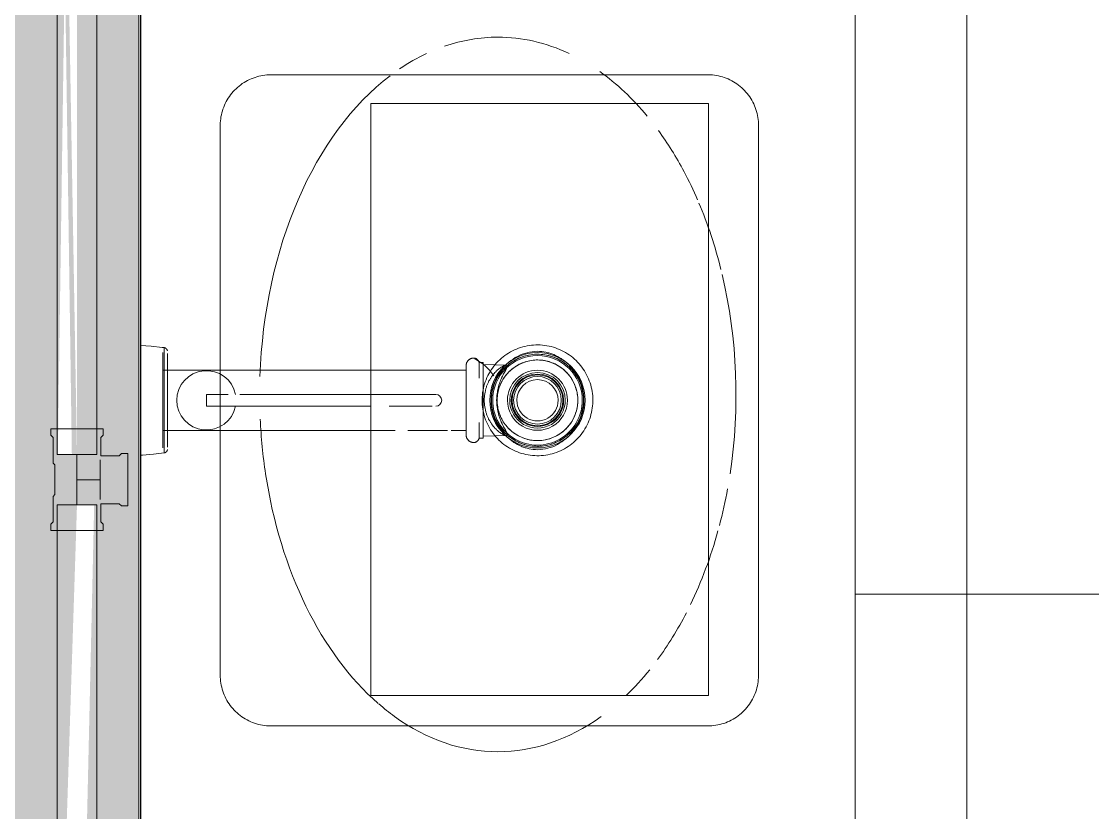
# Model space of a CAD drawing. Header units: metres. Extents: x 147 to 427, y -16 to 162.
# Drawn here: x 329.725 to 330.4, y 82.55 to 83.049 of the extents above; entities that cross this region are included whole.
import ezdxf

# ---------------------------------------------------------------- set-up
doc = ezdxf.new("R2010")
doc.units = ezdxf.units.M
doc.layers.add('1053_ARQ_BASE_MATADOURO_dwg', color=7, linetype='Continuous', lineweight=5, true_color=0x767676)
for name, color, linetype, lineweight in [('A-EQUIPAMENTOS', 7, 'Continuous', 5), ('A-PAREDE', 7, 'Continuous', 30), ('A-WALL', 7, 'Continuous', 9), ('A_lay', 7, 'Continuous', 5), ('P-PIPE', 7, 'Continuous', 5), ('P-PIPE-CNTR', 7, 'Continuous', 5), ('P-SANR-FIXT', 7, 'Continuous', 5)]:
    doc.layers.add(name, color=color, linetype=linetype, lineweight=lineweight)

# ---------------------------------------------------------------- blocks, each defined once
blk = doc.blocks.new('USO_ESG_Cuba lavatório retângular - Uso geral-V143-TÉRREO 1_20 - Dependente 1')
at = {"layer": 'P-SANR-FIXT', "color": 9, "true_color": 0xc0c0c0}
for p, q in [((0.17305, -0.05021), (-0.17311, -0.05021)), ((-0.20505, -0.08216), (-0.20505, -0.35726)), ((0.205, -0.35726), (0.205, -0.08216)), ((-0.18585, -0.145), (-0.18585, -0.35762)), ((0.18693, -0.145), (-0.18585, -0.145)), ((0.18693, -0.35762), (0.18693, -0.145)), ((-0.18585, -0.35762), (0.18693, -0.35762)), ((-0.17311, -0.38921), (0.17305, -0.38921))]:
    blk.add_line(p, q, dxfattribs=at)
at = {"layer": 'P-SANR-FIXT', "color": 254, "true_color": 0xd3d3d3}
for p, q in [((-0.18585, -0.145), (0.18693, -0.145)), ((-0.15777, -0.35762), (-0.18585, -0.35762)), ((-0.07487, -0.35762), (-0.15777, -0.35762)), ((-0.02512, -0.35762), (-0.07487, -0.35762)), ((0.15885, -0.35762), (-0.02512, -0.35762)), ((0.18693, -0.35762), (0.15885, -0.35762))]:
    blk.add_line(p, q, dxfattribs=at)
at = {"layer": 'P-SANR-FIXT', "color": 9, "true_color": 0xc0c0c0, "flags": 128}
for points in [[(-0.17311, -0.05021), (-0.17438, -0.05024), (-0.17566, -0.05031), (-0.17693, -0.05044), (-0.1782, -0.05062), (-0.17945, -0.05085), (-0.1807, -0.05113), (-0.18194, -0.05146), (-0.18316, -0.05183), (-0.18436, -0.05226), (-0.18555, -0.05273), (-0.18671, -0.05325), (-0.18786, -0.05382), (-0.18898, -0.05443), (-0.19008, -0.05509), (-0.19114, -0.05579), (-0.19218, -0.05653), (-0.19319, -0.05732), (-0.19417, -0.05814), (-0.19511, -0.059), (-0.19602, -0.0599), (-0.1969, -0.06083), (-0.19773, -0.0618), (-0.19852, -0.0628), (-0.19928, -0.06384), (-0.19999, -0.0649), (-0.20066, -0.06599), (-0.20128, -0.0671), (-0.20186, -0.06824), (-0.20239, -0.0694), (-0.20288, -0.07058), (-0.20332, -0.07178), (-0.20371, -0.073), (-0.20405, -0.07423), (-0.20435, -0.07547), (-0.20459, -0.07673), (-0.20478, -0.07799), (-0.20492, -0.07926), (-0.20501, -0.08053), (-0.20505, -0.08181), (-0.20505, -0.08216)], [(0.205, -0.08216), (0.20497, -0.08088), (0.20489, -0.0796), (0.20477, -0.07833), (0.20459, -0.07707), (0.20436, -0.07581), (0.20408, -0.07456), (0.20375, -0.07333), (0.20337, -0.07211), (0.20295, -0.0709), (0.20247, -0.06972), (0.20195, -0.06855), (0.20139, -0.06741), (0.20077, -0.06628), (0.20012, -0.06519), (0.19942, -0.06412), (0.19867, -0.06308), (0.19789, -0.06207), (0.19707, -0.06109), (0.19621, -0.06015), (0.19531, -0.05924), (0.19437, -0.05837), (0.1934, -0.05754), (0.1924, -0.05674), (0.19137, -0.05599), (0.19031, -0.05528), (0.18922, -0.05461), (0.18811, -0.05398), (0.18697, -0.0534), (0.18581, -0.05287), (0.18463, -0.05238), (0.18343, -0.05194), (0.18221, -0.05155), (0.18098, -0.05121), (0.17973, -0.05092), (0.17848, -0.05068), (0.17722, -0.05048), (0.17595, -0.05034), (0.17467, -0.05025), (0.17339, -0.05021), (0.17305, -0.05021)], [(-0.029, -0.25), (-0.02898, -0.24884), (-0.02891, -0.24768), (-0.02879, -0.24653), (-0.02863, -0.24538), (-0.02842, -0.24424), (-0.02817, -0.24311), (-0.02787, -0.24199), (-0.02753, -0.24088), (-0.02714, -0.23978), (-0.02671, -0.23871), (-0.02624, -0.23765), (-0.02572, -0.23661), (-0.02517, -0.23559), (-0.02457, -0.2346), (-0.02393, -0.23363), (-0.02326, -0.23268), (-0.02255, -0.23177), (-0.0218, -0.23088), (-0.02102, -0.23002), (-0.0202, -0.2292), (-0.01936, -0.22841), (-0.01848, -0.22765), (-0.01757, -0.22693), (-0.01663, -0.22624), (-0.01567, -0.2256), (-0.01468, -0.22499), (-0.01367, -0.22442), (-0.01263, -0.2239), (-0.01158, -0.22341), (-0.01051, -0.22297), (-0.00942, -0.22257), (-0.00831, -0.22222), (-0.0072, -0.22191), (-0.00607, -0.22164), (-0.00493, -0.22142), (-0.00378, -0.22125), (-0.00263, -0.22112), (-0.00147, -0.22104), (-0.00031, -0.221), (0.00085, -0.22101), (0.00201, -0.22107), (0.00316, -0.22117), (0.00431, -0.22132), (0.00545, -0.22152), (0.00659, -0.22176), (0.00771, -0.22204), (0.00882, -0.22238), (0.00992, -0.22275), (0.011, -0.22317), (0.01207, -0.22363), (0.01311, -0.22413), (0.01414, -0.22468), (0.01514, -0.22526), (0.01612, -0.22589), (0.01707, -0.22655), (0.01799, -0.22725), (0.01889, -0.22799), (0.01975, -0.22877), (0.02058, -0.22957), (0.02138, -0.23041), (0.02215, -0.23128), (0.02288, -0.23218), (0.02358, -0.23311), (0.02423, -0.23407), (0.02485, -0.23505), (0.02543, -0.23606), (0.02596, -0.23708), (0.02646, -0.23813), (0.02691, -0.2392), (0.02732, -0.24029), (0.02769, -0.24139), (0.02801, -0.2425), (0.02829, -0.24363), (0.02852, -0.24476), (0.02871, -0.24591), (0.02885, -0.24706), (0.02895, -0.24821), (0.02899, -0.24937), (0.029, -0.25)], [(0.029, -0.25), (0.02898, -0.25116), (0.02891, -0.25232), (0.02879, -0.25347), (0.02863, -0.25462), (0.02842, -0.25576), (0.02817, -0.25689), (0.02787, -0.25801), (0.02753, -0.25912), (0.02714, -0.26022), (0.02671, -0.26129), (0.02624, -0.26235), (0.02572, -0.26339), (0.02517, -0.26441), (0.02457, -0.2654), (0.02393, -0.26637), (0.02326, -0.26732), (0.02255, -0.26823), (0.0218, -0.26912), (0.02102, -0.26998), (0.0202, -0.2708), (0.01936, -0.27159), (0.01848, -0.27235), (0.01757, -0.27307), (0.01663, -0.27376), (0.01567, -0.2744), (0.01468, -0.27501), (0.01367, -0.27558), (0.01263, -0.2761), (0.01158, -0.27659), (0.01051, -0.27703), (0.00942, -0.27743), (0.00831, -0.27778), (0.0072, -0.27809), (0.00607, -0.27836), (0.00493, -0.27858), (0.00378, -0.27875), (0.00263, -0.27888), (0.00147, -0.27896), (0.00031, -0.279), (-0.00085, -0.27899), (-0.00201, -0.27893), (-0.00316, -0.27883), (-0.00431, -0.27868), (-0.00545, -0.27848), (-0.00659, -0.27824), (-0.00771, -0.27796), (-0.00882, -0.27762), (-0.00992, -0.27725), (-0.011, -0.27683), (-0.01207, -0.27637), (-0.01311, -0.27587), (-0.01414, -0.27532), (-0.01514, -0.27474), (-0.01612, -0.27411), (-0.01707, -0.27345), (-0.01799, -0.27275), (-0.01889, -0.27201), (-0.01975, -0.27123), (-0.02058, -0.27043), (-0.02138, -0.26959), (-0.02215, -0.26872), (-0.02288, -0.26782), (-0.02358, -0.26689), (-0.02423, -0.26593), (-0.02485, -0.26495), (-0.02543, -0.26394), (-0.02596, -0.26292), (-0.02646, -0.26187), (-0.02691, -0.2608), (-0.02732, -0.25971), (-0.02769, -0.25861), (-0.02801, -0.2575), (-0.02829, -0.25637), (-0.02852, -0.25524), (-0.02871, -0.25409), (-0.02885, -0.25294), (-0.02895, -0.25179), (-0.02899, -0.25063), (-0.029, -0.25)], [(-0.20505, -0.35726), (-0.20503, -0.35854), (-0.20495, -0.35982), (-0.20482, -0.36109), (-0.20464, -0.36235), (-0.20442, -0.36361), (-0.20414, -0.36486), (-0.20381, -0.36609), (-0.20343, -0.36731), (-0.203, -0.36852), (-0.20253, -0.3697), (-0.20201, -0.37087), (-0.20144, -0.37202), (-0.20083, -0.37314), (-0.20017, -0.37423), (-0.19947, -0.3753), (-0.19873, -0.37634), (-0.19795, -0.37735), (-0.19712, -0.37833), (-0.19626, -0.37927), (-0.19536, -0.38018), (-0.19443, -0.38105), (-0.19346, -0.38189), (-0.19246, -0.38268), (-0.19143, -0.38343), (-0.19037, -0.38415), (-0.18928, -0.38481), (-0.18816, -0.38544), (-0.18703, -0.38602), (-0.18586, -0.38655), (-0.18468, -0.38704), (-0.18348, -0.38748), (-0.18227, -0.38787), (-0.18104, -0.38821), (-0.17979, -0.3885), (-0.17854, -0.38875), (-0.17727, -0.38894), (-0.176, -0.38908), (-0.17473, -0.38917), (-0.17345, -0.38921), (-0.17311, -0.38921)], [(0.17305, -0.38921), (0.17433, -0.38918), (0.1756, -0.38911), (0.17687, -0.38898), (0.17814, -0.3888), (0.1794, -0.38857), (0.18064, -0.38829), (0.18188, -0.38797), (0.1831, -0.38759), (0.1843, -0.38716), (0.18549, -0.38669), (0.18666, -0.38617), (0.1878, -0.3856), (0.18892, -0.38499), (0.19002, -0.38433), (0.19109, -0.38363), (0.19213, -0.38289), (0.19314, -0.3821), (0.19411, -0.38128), (0.19506, -0.38042), (0.19597, -0.37952), (0.19684, -0.37859), (0.19767, -0.37762), (0.19847, -0.37662), (0.19922, -0.37559), (0.19993, -0.37452), (0.2006, -0.37344), (0.20122, -0.37232), (0.2018, -0.37118), (0.20234, -0.37002), (0.20282, -0.36884), (0.20326, -0.36764), (0.20365, -0.36642), (0.204, -0.36519), (0.20429, -0.36395), (0.20453, -0.36269), (0.20472, -0.36143), (0.20486, -0.36016), (0.20495, -0.35889), (0.20499, -0.35761), (0.205, -0.35726)]]:
    blk.add_lwpolyline(points, dxfattribs=at)
at = {"layer": 'P-SANR-FIXT', "color": 9, "true_color": 0xc0c0c0}
for radius, start, end in [(0.03, 0, 180), (0.03, 360, 180), (0.029, 75, 105), (0.029, 135, 180), (0.016, 0, 180), (0.016, 360, 180), (0.015, 0, 180), (0.015, 360, 180), (0.029, 0, 45), (0.03, 180, 0), (0.03, 180, 360), (0.029, 180, 225), (0.016, 180, 0), (0.016, 180, 360), (0.015, 180, 0), (0.015, 180, 360), (0.029, 315, 0), (0.029, 255, 285)]:
    blk.add_arc((0, -0.25), radius, start, end, dxfattribs=at)
at = {"layer": 'P-SANR-FIXT', "color": 254, "true_color": 0xd3d3d3}
for start, end in [(105, 135), (45, 75), (225, 255), (285, 315)]:
    blk.add_arc((0, -0.25), 0.029, start, end, dxfattribs=at)
at = {"layer": 'P-SANR-FIXT', "color": 9, "true_color": 0xc0c0c0}
for points, knots in [([(-0.03112, -0.25), (-0.03105, -0.24818), (-0.03074, -0.24554), (-0.02987, -0.2422), (-0.02873, -0.23899), (-0.02706, -0.2359), (-0.025, -0.23302), (-0.02332, -0.23104), (-0.0215, -0.2292), (-0.01949, -0.22749), (-0.01735, -0.22594), (-0.01514, -0.2246), (-0.01282, -0.22345), (-0.01036, -0.22247), (-0.00784, -0.22169), (-0.0051, -0.22109), (-0.00208, -0.22074), (0.00124, -0.2207), (0.0045, -0.22099), (0.00871, -0.22185), (0.01291, -0.22342), (0.01664, -0.22551), (0.01934, -0.22743), (0.02183, -0.2296), (0.02474, -0.23273), (0.02792, -0.23738), (0.03018, -0.24336), (0.03078, -0.24772), (0.03085, -0.25)], [0, 0, 0, 0, 0.055556, 0.083333, 0.111111, 0.166667, 0.194444, 0.222222, 0.25, 0.277778, 0.305556, 0.333333, 0.361111, 0.388889, 0.416667, 0.444444, 0.479167, 0.513889, 0.548611, 0.583333, 0.652778, 0.6875, 0.722222, 0.756944, 0.791667, 0.861111, 0.930556, 1, 1, 1, 1]), ([(0.03085, -0.25), (0.03079, -0.25182), (0.03049, -0.25446), (0.02965, -0.25781), (0.02852, -0.26102), (0.02687, -0.26412), (0.02482, -0.26701), (0.02316, -0.269), (0.02134, -0.27084), (0.01933, -0.27256), (0.01719, -0.27411), (0.01424, -0.2759), (0.01022, -0.27767), (0.00576, -0.27884), (0.0019, -0.27927), (-0.00142, -0.2793), (-0.00468, -0.27899), (-0.00889, -0.27812), (-0.01308, -0.27654), (-0.01681, -0.27444), (-0.0195, -0.27253), (-0.022, -0.27036), (-0.02491, -0.26723), (-0.02812, -0.26261), (-0.03041, -0.25664), (-0.03104, -0.25228), (-0.03112, -0.25)], [0, 0, 0, 0, 0.055556, 0.083333, 0.111111, 0.166667, 0.194444, 0.222222, 0.25, 0.277778, 0.305556, 0.333333, 0.388889, 0.444444, 0.479167, 0.513889, 0.548611, 0.583333, 0.652778, 0.6875, 0.722222, 0.756944, 0.791667, 0.861111, 0.930556, 1, 1, 1, 1])]:
    blk.add_open_spline(points, degree=3, knots=knots, dxfattribs=at)
blk = doc.blocks.new('USO_ESG_Sifão de Uso Geral - Sifão para lavatório-V144-TÉRREO 1_20 - Dependente 1')
at = {"layer": 'P-SANR-FIXT', "color": 9, "true_color": 0xc0c0c0}
for p, q in [((0, 0), (-0.03457, 0)), ((-0.03, 0), (0, 0)), ((0, 0), (0.03, 0)), ((0, 0), (0.03, 0)), ((0.03457, 0), (0, 0)), ((-0.03, 0), (0, 0)), ((0, -0.01489), (-0.03317, -0.01489)), ((0.03, -0.01413), (-0.03, -0.01413)), ((-0.015, -0.01413), (-0.03, -0.01413)), ((-0.01827, -0.01696), (-0.02956, -0.01696)), ((0, -0.01696), (-0.02956, -0.01696)), ((0, -0.01413), (-0.01907, -0.01413)), ((-0.01905, -0.01413), (-0.01905, -0.05521)), ((-0.01905, -0.01413), (0.01905, -0.01413)), ((-0.01905, -0.01413), (-0.0165, -0.01413)), ((0.01907, -0.01413), (0, -0.01413)), ((0.03317, -0.01489), (0, -0.01489)), ((0.02956, -0.01696), (0, -0.01696)), ((0.03, -0.01413), (0.015, -0.01413)), ((0.0165, -0.01413), (0.01905, -0.01413)), ((0.02956, -0.01696), (0.01827, -0.01696)), ((0.01905, -0.05521), (0.01905, -0.01413))]:
    blk.add_line(p, q, dxfattribs=at)
at = {"layer": 'P-SANR-FIXT', "color": 254, "true_color": 0xd3d3d3}
for p, q in [((-0.01907, -0.01696), (-0.01348, -0.01696)), ((-0.00954, -0.01413), (-0.01652, -0.01413)), ((-0.0165, -0.01413), (-0.00952, -0.01413)), ((-0.01131, -0.01413), (-0.016, -0.01413)), ((-0.01131, -0.01413), (-0.016, -0.01413)), ((-0.00776, -0.01413), (-0.015, -0.01413)), ((0.00414, -0.01413), (-0.008, -0.01413)), ((0.00414, -0.01413), (-0.008, -0.01413)), ((0.016, -0.01413), (0.00414, -0.01413)), ((0.016, -0.01413), (0.00414, -0.01413)), ((0.015, -0.01413), (0.00776, -0.01413)), ((0.00952, -0.01413), (0.0165, -0.01413)), ((0.01652, -0.01413), (0.00954, -0.01413)), ((-0.01905, -0.05521), (-0.01905, -0.16029)), ((0.01905, -0.19559), (0.01905, -0.05521)), ((-0.01905, -0.16833), (-0.01905, -0.19334)), ((-0.02157, -0.205), (-0.02152, -0.205)), ((-0.02152, -0.205), (-0.02143, -0.205)), ((-0.02116, -0.205), (-0.02097, -0.205)), ((-0.0165, -0.205), (-0.00493, -0.205)), ((-0.01147, -0.205), (-0.01219, -0.205)), ((0, -0.205), (0.0165, -0.205)), ((0.00536, -0.205), (0.00452, -0.205)), ((0.00619, -0.205), (0.00536, -0.205)), ((0.01238, -0.205), (0.01166, -0.205)), ((0.01308, -0.205), (0.01238, -0.205)), ((0.01376, -0.205), (0.01308, -0.205)), ((0.01441, -0.205), (0.01376, -0.205)), ((0.01504, -0.205), (0.01441, -0.205)), ((0.01565, -0.205), (0.01504, -0.205)), ((0.01623, -0.205), (0.01565, -0.205)), ((0.01988, -0.205), (0.01953, -0.205)), ((0.02021, -0.205), (0.01988, -0.205)), ((0.02049, -0.205), (0.02021, -0.205)), ((0.02075, -0.205), (0.02049, -0.205)), ((0.02097, -0.205), (0.02075, -0.205)), ((0.02116, -0.205), (0.02097, -0.205)), ((0.02131, -0.205), (0.02116, -0.205)), ((0.02143, -0.205), (0.02131, -0.205)), ((0.02152, -0.205), (0.02143, -0.205)), ((0.02157, -0.205), (0.02152, -0.205)), ((-0.02647, -0.21073), (-0.02651, -0.21059)), ((-0.02388, -0.21324), (-0.02388, -0.21586)), ((-0.01404, -0.21324), (-0.02388, -0.21324)), ((-0.01404, -0.21586), (-0.02388, -0.21586)), ((-0.02249, -0.21586), (-0.02211, -0.23013)), ((-0.02249, -0.21586), (-0.01947, -0.21586)), ((-0.0159, -0.21586), (0, -0.21586)), ((-0.0159, -0.21586), (0, -0.21586)), ((0.00075, -0.21513), (0, -0.21512)), ((0.00582, -0.21586), (0.0159, -0.21586)), ((0.00582, -0.21586), (0.0159, -0.21586)), ((0.02388, -0.21324), (0.01404, -0.21324)), ((0.02388, -0.21586), (0.01404, -0.21586)), ((0.02271, -0.21586), (0.01404, -0.21586)), ((0.01947, -0.21586), (0.02249, -0.21586)), ((0.02211, -0.23022), (0.02249, -0.21586)), ((0.02388, -0.21586), (0.02388, -0.21324)), ((-0.03198, -0.23607), (-0.03251, -0.23736)), ((-0.01597, -0.23025), (-0.01674, -0.23091)), ((-0.01517, -0.22963), (-0.01597, -0.23025)), ((0.01715, -0.23127), (0.01639, -0.2306)), ((-0.03342, -0.24), (-0.03379, -0.24134)), ((-0.03484, -0.24823), (-0.03488, -0.24962)), ((-0.03474, -0.24684), (-0.03484, -0.24823)), ((-0.03458, -0.24545), (-0.03474, -0.24684)), ((0.03008, -0.26766), (0.03076, -0.26644)), ((-0.02457, -0.27476), (-0.02356, -0.27572)), ((0.02689, -0.27223), (0.02775, -0.27113)), ((0.02775, -0.27113), (0.02858, -0.27001)), ((-0.02143, -0.27752), (-0.02031, -0.27836)), ((-0.01169, -0.28287), (-0.01036, -0.28331)), ((0.01229, -0.28265), (0.01358, -0.28213)), ((0.01358, -0.28213), (0.01486, -0.28156)), ((0.01733, -0.28027), (0.01853, -0.27955)), ((0.01853, -0.27955), (0.0197, -0.27879)), ((-0.00492, -0.28453), (-0.00354, -0.2847)), ((0, -0.28488), (0.00139, -0.28485)), ((0.00418, -0.28463), (0.00556, -0.28444))]:
    blk.add_line(p, q, dxfattribs=at)
at = {"layer": 'P-SANR-FIXT', "color": 254, "true_color": 0xe0e0e0}
for p, q in [((-0.008, -0.01413), (-0.01131, -0.01413)), ((-0.008, -0.01413), (-0.01131, -0.01413)), ((0, -0.01413), (-0.00954, -0.01413)), ((-0.00952, -0.01413), (0.00952, -0.01413)), ((0, -0.01413), (-0.00776, -0.01413)), ((0.00954, -0.01413), (0, -0.01413)), ((0.01348, -0.01696), (0.01907, -0.01696)), ((-0.01905, -0.19562), (-0.01905, -0.205)), ((0.01905, -0.205), (0.01905, -0.19562)), ((-0.01905, -0.205), (-0.0165, -0.205)), ((-0.01905, -0.205), (-0.00952, -0.205)), ((-0.01131, -0.205), (-0.016, -0.205)), ((-0.01131, -0.205), (-0.016, -0.205)), ((-0.00414, -0.205), (-0.008, -0.205)), ((-0.00414, -0.205), (-0.008, -0.205)), ((-0.00493, -0.205), (0, -0.205)), ((0.00023, -0.205), (0, -0.205)), ((0.008, -0.205), (0, -0.205)), ((0.008, -0.205), (0, -0.205)), ((0.00597, -0.205), (0.00679, -0.205)), ((0.00679, -0.205), (0.00761, -0.205)), ((0.00952, -0.205), (0.01905, -0.205)), ((0.016, -0.205), (0.01131, -0.205)), ((0.016, -0.205), (0.01131, -0.205)), ((0.01424, -0.205), (0.01487, -0.205)), ((0.0165, -0.205), (0.01905, -0.205)), ((-0.01947, -0.21586), (-0.0159, -0.21586)), ((-0.01947, -0.21586), (-0.0159, -0.21586)), ((0, -0.21586), (0.00582, -0.21586)), ((0, -0.21586), (0.00582, -0.21586)), ((0.0159, -0.21586), (0.01947, -0.21586)), ((0.0159, -0.21586), (0.01947, -0.21586)), ((-0.01677, -0.28059), (-0.01554, -0.28123))]:
    blk.add_line(p, q, dxfattribs=at)
at = {"layer": 'P-SANR-FIXT', "color": 254, "true_color": 0xe9e9e9}
for p, q in [((0.00776, -0.01413), (0, -0.01413)), ((-0.01376, -0.205), (-0.01308, -0.205)), ((-0.008, -0.205), (-0.01131, -0.205)), ((-0.008, -0.205), (-0.01131, -0.205)), ((-0.00952, -0.205), (-0.00493, -0.205)), ((-0.00862, -0.205), (-0.00782, -0.205)), ((0, -0.205), (-0.00414, -0.205)), ((0, -0.205), (-0.00414, -0.205)), ((0, -0.205), (0.00952, -0.205)), ((0.00513, -0.205), (0.00597, -0.205)), ((0.01358, -0.205), (0.01424, -0.205)), ((0.01608, -0.205), (0.01664, -0.205))]:
    blk.add_line(p, q, dxfattribs=at)
at = {"layer": 'P-SANR-FIXT', "color": 7, "true_color": 0xefefef}
for p, q in [((-0.00941, -0.205), (-0.00862, -0.205)), ((-0.00536, -0.205), (-0.00452, -0.205)), ((-0.00493, -0.205), (0, -0.205)), ((0, -0.205), (0.00086, -0.205)), ((0.01131, -0.205), (0.008, -0.205)), ((0.01131, -0.205), (0.008, -0.205)), ((0.0092, -0.205), (0.00997, -0.205))]:
    blk.add_line(p, q, dxfattribs=at)
at = {"layer": 'P-SANR-FIXT', "color": 9, "true_color": 0xc0c0c0, "flags": 128}
for points in [[(-0.03317, -0.01489), (-0.03397, -0.00812), (-0.0345, -0.00134), (-0.03457, 0)], [(0.03457, 0), (0.0341, -0.00679), (0.03335, -0.01356), (0.03317, -0.01489)], [(-0.03108, -0.01696), (-0.03118, -0.01694), (-0.03128, -0.01692), (-0.03138, -0.01689), (-0.03147, -0.01686), (-0.03157, -0.01682), (-0.03167, -0.01678), (-0.03176, -0.01674), (-0.03185, -0.0167), (-0.03194, -0.01665), (-0.03203, -0.01659), (-0.03211, -0.01654), (-0.0322, -0.01647), (-0.03228, -0.01641), (-0.03236, -0.01634), (-0.03243, -0.01627), (-0.0325, -0.0162), (-0.03257, -0.01613), (-0.03264, -0.01605), (-0.0327, -0.01597), (-0.03276, -0.01588), (-0.03282, -0.0158), (-0.03287, -0.01571), (-0.03292, -0.01562), (-0.03297, -0.01553), (-0.03301, -0.01544), (-0.03305, -0.01534), (-0.03308, -0.01524), (-0.03311, -0.01515), (-0.03314, -0.01505), (-0.03316, -0.01495), (-0.03317, -0.01489)], [(0.03317, -0.01489), (0.03315, -0.01499), (0.03313, -0.01509), (0.0331, -0.01519), (0.03307, -0.01528), (0.03303, -0.01538), (0.03299, -0.01547), (0.03295, -0.01557), (0.0329, -0.01566), (0.03285, -0.01575), (0.03279, -0.01583), (0.03274, -0.01592), (0.03268, -0.016), (0.03261, -0.01608), (0.03254, -0.01616), (0.03247, -0.01623), (0.0324, -0.0163), (0.03232, -0.01637), (0.03224, -0.01644), (0.03216, -0.0165), (0.03208, -0.01656), (0.03199, -0.01662), (0.0319, -0.01667), (0.03181, -0.01672), (0.03172, -0.01676), (0.03163, -0.0168), (0.03153, -0.01684), (0.03143, -0.01687), (0.03134, -0.0169), (0.03124, -0.01693), (0.03114, -0.01695), (0.03108, -0.01696)], [(-0.02624, -0.20805), (-0.02616, -0.20787), (-0.02607, -0.20769), (-0.02597, -0.20751), (-0.02586, -0.20734), (-0.02575, -0.20717), (-0.02563, -0.20701), (-0.0255, -0.20685), (-0.02537, -0.20669), (-0.02523, -0.20654)], [(0.02563, -0.207), (0.02574, -0.20716), (0.02586, -0.20733), (0.02596, -0.2075), (0.02606, -0.20768), (0.02616, -0.20786), (0.02624, -0.20805), (0.02632, -0.20823), (0.02639, -0.20843), (0.02645, -0.20862), (0.0265, -0.20881)], [(-0.02518, -0.21261), (-0.02529, -0.21252), (-0.02541, -0.21243), (-0.02551, -0.21233), (-0.02561, -0.21223), (-0.02571, -0.21212), (-0.02581, -0.21201), (-0.0259, -0.21189), (-0.02598, -0.21177), (-0.02606, -0.21165), (-0.02613, -0.21153), (-0.0262, -0.2114), (-0.02627, -0.21127), (-0.02633, -0.21114), (-0.02638, -0.211)], [(0.02652, -0.21055), (0.02649, -0.21069), (0.02644, -0.21083), (0.0264, -0.21097), (0.02634, -0.2111), (0.02629, -0.21124), (0.02622, -0.21137), (0.02615, -0.21149), (0.02608, -0.21162), (0.026, -0.21174), (0.02592, -0.21186), (0.02583, -0.21198), (0.02574, -0.21209), (0.02564, -0.2122), (0.02554, -0.2123), (0.02543, -0.2124), (0.02533, -0.2125)], [(-0.02502, -0.2257), (-0.02597, -0.22672), (-0.02689, -0.22777)], [(0, -0.22461), (-0.00102, -0.22463), (-0.00203, -0.22469), (-0.00304, -0.22479), (-0.00405, -0.22493), (-0.00504, -0.22511), (-0.00604, -0.22533), (-0.00702, -0.2256), (-0.00799, -0.2259), (-0.00895, -0.22623), (-0.00989, -0.22661), (-0.01082, -0.22702), (-0.01173, -0.22748), (-0.01262, -0.22796), (-0.01349, -0.22848), (-0.01434, -0.22904), (-0.01517, -0.22963)], [(0.01479, -0.22936), (0.01395, -0.22878), (0.01309, -0.22824), (0.01221, -0.22773), (0.01131, -0.22726), (0.01039, -0.22683), (0.00946, -0.22643), (0.00851, -0.22607), (0.00754, -0.22575), (0.00657, -0.22547), (0.00558, -0.22523), (0.00459, -0.22502), (0.00358, -0.22486), (0.00258, -0.22474), (0.00156, -0.22465), (0.00055, -0.22461), (0, -0.22461)], [(0.02736, -0.22836), (0.02647, -0.22728), (0.02554, -0.22624), (0.02457, -0.22524)], [(-0.01674, -0.23091), (-0.01749, -0.23159), (-0.01822, -0.23231), (-0.01891, -0.23305), (-0.01957, -0.23382), (-0.0202, -0.23462), (-0.0208, -0.23544), (-0.02137, -0.23628), (-0.0219, -0.23715), (-0.0224, -0.23803), (-0.02286, -0.23894), (-0.02328, -0.23986), (-0.02367, -0.2408), (-0.02402, -0.24175), (-0.02433, -0.24272), (-0.0246, -0.2437), (-0.02483, -0.24469), (-0.02502, -0.24568), (-0.02518, -0.24669), (-0.02529, -0.2477), (-0.02536, -0.24871), (-0.02539, -0.24973), (-0.02538, -0.25074), (-0.02533, -0.25176), (-0.02524, -0.25277), (-0.02511, -0.25377), (-0.02494, -0.25478), (-0.02473, -0.25577), (-0.02448, -0.25675), (-0.02419, -0.25773), (-0.02386, -0.25869), (-0.02349, -0.25964), (-0.02309, -0.26057), (-0.02265, -0.26148), (-0.02217, -0.26238), (-0.02166, -0.26326), (-0.02111, -0.26411), (-0.02053, -0.26494), (-0.01992, -0.26575), (-0.01927, -0.26654), (-0.01859, -0.26729), (-0.01789, -0.26802), (-0.01715, -0.26873)], [(0.01674, -0.26909), (0.01749, -0.26841), (0.01822, -0.26769), (0.01891, -0.26695), (0.01957, -0.26618), (0.0202, -0.26538), (0.0208, -0.26456), (0.02137, -0.26372), (0.0219, -0.26285), (0.0224, -0.26197), (0.02286, -0.26106), (0.02328, -0.26014), (0.02367, -0.2592), (0.02402, -0.25825), (0.02433, -0.25728), (0.0246, -0.2563), (0.02483, -0.25531), (0.02502, -0.25432), (0.02518, -0.25331), (0.02529, -0.2523), (0.02536, -0.25129), (0.02539, -0.25027), (0.02538, -0.24926), (0.02533, -0.24824), (0.02524, -0.24723), (0.02511, -0.24623), (0.02494, -0.24522), (0.02473, -0.24423), (0.02448, -0.24325), (0.02419, -0.24227), (0.02386, -0.24131), (0.02349, -0.24036), (0.02309, -0.23943), (0.02265, -0.23852), (0.02217, -0.23762), (0.02166, -0.23674), (0.02111, -0.23589), (0.02053, -0.23506), (0.01992, -0.23425), (0.01927, -0.23346), (0.01859, -0.23271), (0.01789, -0.23198), (0.01715, -0.23127)], [(-0.02736, -0.27164), (-0.02647, -0.27272), (-0.02554, -0.27376), (-0.02457, -0.27476)], [(-0.01479, -0.27064), (-0.01395, -0.27122), (-0.01309, -0.27176), (-0.01221, -0.27227), (-0.01131, -0.27274), (-0.01039, -0.27317), (-0.00946, -0.27357), (-0.00851, -0.27393), (-0.00754, -0.27425), (-0.00657, -0.27453), (-0.00558, -0.27477), (-0.00459, -0.27498), (-0.00358, -0.27514), (-0.00258, -0.27526), (-0.00156, -0.27535), (-0.00055, -0.27539), (0, -0.27539)], [(0, -0.27539), (0.00102, -0.27537), (0.00203, -0.27531), (0.00304, -0.27521), (0.00405, -0.27507), (0.00504, -0.27489), (0.00604, -0.27467), (0.00702, -0.2744), (0.00799, -0.2741), (0.00895, -0.27377), (0.00989, -0.27339), (0.01082, -0.27298), (0.01173, -0.27252), (0.01262, -0.27204), (0.01349, -0.27152), (0.01434, -0.27096), (0.01517, -0.27037)], [(0.02502, -0.2743), (0.02597, -0.27328), (0.02689, -0.27223)]]:
    blk.add_lwpolyline(points, dxfattribs=at)
at = {"layer": 'P-SANR-FIXT', "color": 254, "true_color": 0xd3d3d3, "flags": 128}
for points in [[(-0.02661, -0.20943), (-0.02659, -0.20929), (-0.02657, -0.20914), (-0.02655, -0.209), (-0.02651, -0.20886), (-0.02651, -0.20882)], [(-0.02651, -0.20882), (-0.02645, -0.20862), (-0.02639, -0.20843), (-0.02632, -0.20824), (-0.02624, -0.20805)], [(-0.02523, -0.20654), (-0.02509, -0.2064), (-0.02494, -0.20626), (-0.02478, -0.20613), (-0.02462, -0.20601), (-0.02446, -0.20589), (-0.02429, -0.20578), (-0.02412, -0.20567), (-0.02394, -0.20558), (-0.02376, -0.20549), (-0.02357, -0.2054), (-0.02338, -0.20533), (-0.02319, -0.20526), (-0.023, -0.2052), (-0.0228, -0.20515), (-0.0226, -0.2051), (-0.0224, -0.20507)], [(-0.0224, -0.20507), (-0.0222, -0.20504), (-0.022, -0.20502), (-0.0218, -0.205), (-0.0216, -0.205)], [(-0.01943, -0.205), (-0.01979, -0.205), (-0.02012, -0.205), (-0.02042, -0.205), (-0.02068, -0.205), (-0.02091, -0.205), (-0.02111, -0.205), (-0.02127, -0.205), (-0.0214, -0.205), (-0.0215, -0.205), (-0.02156, -0.205), (-0.02159, -0.205)], [(-0.02143, -0.205), (-0.02131, -0.205), (-0.02116, -0.205)], [(-0.02097, -0.205), (-0.02075, -0.205), (-0.02049, -0.205), (-0.02021, -0.205), (-0.01988, -0.205), (-0.01953, -0.205), (-0.01915, -0.205)], [(-0.01219, -0.205), (-0.01289, -0.205), (-0.01358, -0.205), (-0.01424, -0.205), (-0.01487, -0.205), (-0.01549, -0.205), (-0.01608, -0.205)], [(-0.00513, -0.205), (-0.00597, -0.205), (-0.00679, -0.205), (-0.00761, -0.205)], [(-0.00344, -0.205), (-0.00429, -0.205), (-0.00513, -0.205)], [(0.00452, -0.205), (0.00367, -0.205), (0.00282, -0.205), (0.00196, -0.205), (0.0011, -0.205), (0.00023, -0.205)], [(0.00782, -0.205), (0.00701, -0.205), (0.00619, -0.205)], [(0.01943, -0.205), (0.01979, -0.205), (0.02012, -0.205), (0.02042, -0.205), (0.02068, -0.205), (0.02091, -0.205), (0.02111, -0.205), (0.02127, -0.205), (0.0214, -0.205), (0.0215, -0.205), (0.02156, -0.205), (0.02159, -0.205)], [(0.02159, -0.205), (0.02179, -0.205), (0.02199, -0.20502), (0.0222, -0.20504), (0.0224, -0.20506), (0.0226, -0.2051), (0.02279, -0.20515), (0.02299, -0.2052), (0.02318, -0.20526), (0.02338, -0.20533), (0.02356, -0.2054), (0.02375, -0.20548), (0.02393, -0.20557), (0.02411, -0.20567)], [(0.02411, -0.20567), (0.02428, -0.20577), (0.02445, -0.20589), (0.02462, -0.206), (0.02478, -0.20613), (0.02493, -0.20626), (0.02508, -0.2064), (0.02523, -0.20654), (0.02537, -0.20669), (0.0255, -0.20684), (0.02563, -0.207)], [(0.02651, -0.20882), (0.02654, -0.20896), (0.02657, -0.2091), (0.02659, -0.20925), (0.0266, -0.20939), (0.02661, -0.20954), (0.02662, -0.20968), (0.02662, -0.20983), (0.02661, -0.20997), (0.0266, -0.21012), (0.02658, -0.21026), (0.02655, -0.21041), (0.02652, -0.21055)], [(-0.02659, -0.21016), (-0.02661, -0.21001), (-0.02661, -0.20987), (-0.02662, -0.20972), (-0.02661, -0.20958), (-0.02661, -0.20943)], [(-0.02651, -0.21059), (-0.02654, -0.21044), (-0.02657, -0.2103), (-0.02659, -0.21016)], [(-0.02638, -0.211), (-0.02643, -0.21087), (-0.02647, -0.21073)], [(-0.02494, -0.21278), (-0.02506, -0.2127), (-0.02518, -0.21261)], [(-0.02443, -0.21305), (-0.02456, -0.21299), (-0.02469, -0.21293), (-0.02482, -0.21286), (-0.02494, -0.21278)], [(-0.02388, -0.21324), (-0.02402, -0.2132), (-0.02416, -0.21316), (-0.0243, -0.21311), (-0.02443, -0.21305)], [(0, -0.21512), (-0.00139, -0.21515), (-0.00279, -0.21523), (-0.00418, -0.21537), (-0.00556, -0.21556)], [(0.02533, -0.2125), (0.02521, -0.21259), (0.0251, -0.21268), (0.02498, -0.21276), (0.02485, -0.21284), (0.02473, -0.21291), (0.0246, -0.21297), (0.02447, -0.21304), (0.02433, -0.21309), (0.0242, -0.21314), (0.02406, -0.21319), (0.02392, -0.21323), (0.02388, -0.21324)], [(-0.01733, -0.21973), (-0.01853, -0.22045), (-0.0197, -0.22121), (-0.02083, -0.22202), (-0.02193, -0.22288)], [(-0.00829, -0.21612), (-0.00964, -0.21648), (-0.01097, -0.21689), (-0.01229, -0.21735), (-0.01358, -0.21787), (-0.01486, -0.21844)], [(0.01427, -0.21817), (0.01299, -0.21763), (0.01169, -0.21713), (0.01036, -0.21669), (0.00902, -0.2163), (0.00767, -0.21597)], [(0.02457, -0.22524), (0.02356, -0.22428), (0.02251, -0.22336), (0.02143, -0.22248), (0.02031, -0.22164), (0.01916, -0.22085), (0.01798, -0.22011), (0.01677, -0.21941)], [(-0.02689, -0.22777), (-0.02775, -0.22887), (-0.02858, -0.22999), (-0.02935, -0.23115)], [(-0.02193, -0.22288), (-0.023, -0.22378), (-0.02403, -0.22472), (-0.02502, -0.2257)], [(0.01639, -0.2306), (0.0156, -0.22996), (0.01479, -0.22936)], [(0.029, -0.23062), (0.0282, -0.22947), (0.02736, -0.22836)], [(-0.02935, -0.23115), (-0.03008, -0.23234), (-0.03076, -0.23356)], [(0.03046, -0.233), (0.02975, -0.23179), (0.029, -0.23062)], [(-0.03251, -0.23736), (-0.03299, -0.23867), (-0.03342, -0.24)], [(0.03363, -0.24072), (0.03323, -0.23939), (0.03278, -0.23807), (0.03227, -0.23676)], [(0.03437, -0.25593), (0.03458, -0.25455), (0.03474, -0.25316), (0.03484, -0.25177), (0.03488, -0.25038), (0.03487, -0.24898), (0.0348, -0.24759), (0.03467, -0.2462), (0.03449, -0.24481)], [(-0.03488, -0.24962), (-0.03487, -0.25102), (-0.0348, -0.25241)], [(-0.0348, -0.25241), (-0.03467, -0.2538), (-0.03449, -0.25519)], [(-0.03363, -0.25928), (-0.03323, -0.26061), (-0.03278, -0.26193), (-0.03227, -0.26324)], [(0.03198, -0.26393), (0.03251, -0.26264), (0.03299, -0.26133), (0.03342, -0.26)], [(-0.03046, -0.267), (-0.02975, -0.26821), (-0.029, -0.26938), (-0.0282, -0.27053), (-0.02736, -0.27164)], [(-0.01715, -0.26873), (-0.01639, -0.2694), (-0.0156, -0.27004), (-0.01479, -0.27064)], [(0.01517, -0.27037), (0.01597, -0.26975), (0.01674, -0.26909)], [(0.02858, -0.27001), (0.02935, -0.26885), (0.03008, -0.26766)], [(-0.02356, -0.27572), (-0.02251, -0.27664), (-0.02143, -0.27752)], [(0.0197, -0.27879), (0.02083, -0.27798), (0.02193, -0.27712), (0.023, -0.27622)], [(0.023, -0.27622), (0.02403, -0.27528), (0.02502, -0.2743)], [(-0.02031, -0.27836), (-0.01916, -0.27915), (-0.01798, -0.27989), (-0.01677, -0.28059)], [(-0.01554, -0.28123), (-0.01427, -0.28183), (-0.01299, -0.28237), (-0.01169, -0.28287)], [(-0.01036, -0.28331), (-0.00902, -0.2837), (-0.00767, -0.28403)], [(0.00829, -0.28388), (0.00964, -0.28352), (0.01097, -0.28311), (0.01229, -0.28265)], [(-0.00354, -0.2847), (-0.00215, -0.28482), (-0.00075, -0.28487), (0, -0.28488)]]:
    blk.add_lwpolyline(points, dxfattribs=at)
at = {"layer": 'P-SANR-FIXT', "color": 254, "true_color": 0xe0e0e0, "flags": 128}
for points in [[(-0.01608, -0.205), (-0.01664, -0.205), (-0.01718, -0.205), (-0.01769, -0.205), (-0.01817, -0.205), (-0.01862, -0.205), (-0.01904, -0.205), (-0.01943, -0.205)], [(-0.01915, -0.205), (-0.01874, -0.205), (-0.01829, -0.205), (-0.01782, -0.205), (-0.01732, -0.205), (-0.01679, -0.205)], [(-0.01565, -0.205), (-0.01504, -0.205), (-0.01441, -0.205), (-0.01376, -0.205)], [(-0.01308, -0.205), (-0.01238, -0.205), (-0.01166, -0.205), (-0.01093, -0.205)], [(-0.00761, -0.205), (-0.00841, -0.205), (-0.0092, -0.205), (-0.00997, -0.205), (-0.01073, -0.205), (-0.01147, -0.205)], [(-0.00782, -0.205), (-0.00701, -0.205), (-0.00619, -0.205), (-0.00536, -0.205)], [(-0.00452, -0.205), (-0.00367, -0.205), (-0.00282, -0.205)], [(0, -0.205), (-0.00086, -0.205), (-0.00173, -0.205), (-0.00258, -0.205), (-0.00344, -0.205)], [(0.00086, -0.205), (0.00173, -0.205), (0.00258, -0.205), (0.00344, -0.205), (0.00429, -0.205), (0.00513, -0.205)], [(0.01166, -0.205), (0.01093, -0.205), (0.01018, -0.205), (0.00941, -0.205), (0.00862, -0.205), (0.00782, -0.205)], [(0.01147, -0.205), (0.01219, -0.205), (0.01289, -0.205), (0.01358, -0.205)], [(0.01487, -0.205), (0.01549, -0.205), (0.01608, -0.205)], [(0.01732, -0.205), (0.01679, -0.205), (0.01623, -0.205)], [(0.01664, -0.205), (0.01718, -0.205), (0.01769, -0.205), (0.01817, -0.205), (0.01862, -0.205)], [(0.01953, -0.205), (0.01915, -0.205), (0.01874, -0.205), (0.01829, -0.205), (0.01782, -0.205), (0.01732, -0.205)], [(0.01862, -0.205), (0.01904, -0.205), (0.01943, -0.205)], [(-0.00556, -0.21556), (-0.00693, -0.21581), (-0.00829, -0.21612)], [(0.00767, -0.21597), (0.0063, -0.21569), (0.00492, -0.21547), (0.00354, -0.2153), (0.00215, -0.21518), (0.00075, -0.21513)], [(-0.01486, -0.21844), (-0.01611, -0.21906), (-0.01733, -0.21973)], [(0.01677, -0.21941), (0.01554, -0.21877), (0.01427, -0.21817)], [(-0.03076, -0.23356), (-0.0314, -0.2348), (-0.03198, -0.23607)], [(0.03227, -0.23676), (0.03172, -0.23548), (0.03111, -0.23423), (0.03046, -0.233)], [(-0.03379, -0.24134), (-0.03411, -0.2427), (-0.03437, -0.24407), (-0.03458, -0.24545)], [(0.03449, -0.24481), (0.03426, -0.24344), (0.03397, -0.24207), (0.03363, -0.24072)], [(-0.03449, -0.25519), (-0.03426, -0.25656), (-0.03397, -0.25793), (-0.03363, -0.25928)], [(0.03342, -0.26), (0.03379, -0.25866), (0.03411, -0.2573), (0.03437, -0.25593)], [(-0.03227, -0.26324), (-0.03172, -0.26452), (-0.03111, -0.26577), (-0.03046, -0.267)], [(0.03076, -0.26644), (0.0314, -0.2652), (0.03198, -0.26393)], [(0.01486, -0.28156), (0.01611, -0.28094), (0.01733, -0.28027)], [(-0.00767, -0.28403), (-0.0063, -0.28431), (-0.00492, -0.28453)], [(0.00139, -0.28485), (0.00279, -0.28477), (0.00418, -0.28463)], [(0.00556, -0.28444), (0.00693, -0.28419), (0.00829, -0.28388)]]:
    blk.add_lwpolyline(points, dxfattribs=at)
at = {"layer": 'P-SANR-FIXT', "color": 7, "true_color": 0xefefef, "flags": 128}
blk.add_lwpolyline([(-0.01679, -0.205), (-0.01623, -0.205), (-0.01565, -0.205)], dxfattribs=at)
at = {"layer": 'P-SANR-FIXT', "color": 254, "true_color": 0xe9e9e9, "flags": 128}
for points in [[(-0.01093, -0.205), (-0.01018, -0.205), (-0.00941, -0.205)], [(-0.00282, -0.205), (-0.00196, -0.205), (-0.0011, -0.205), (-0.00023, -0.205), (0, -0.205)], [(0.00761, -0.205), (0.00841, -0.205), (0.0092, -0.205)], [(0.00997, -0.205), (0.01073, -0.205), (0.01147, -0.205)]]:
    blk.add_lwpolyline(points, dxfattribs=at)
at = {"layer": 'P-SANR-FIXT', "color": 9, "true_color": 0xc0c0c0}
for radius, start, end in [(0.02822, 90, 270), (0.02822, 270, 90), (0.02539, 90, 120), (0.02539, 60, 90), (0.02539, 135, 225), (0.01889, 90, 270), (0.01889, 90, 270), (0.0175, 90, 270), (0.01648, 90, 270), (0.01648, 90, 270), (0.016, 90, 270), (0.016, 90, 270), (0.01889, 270, 90), (0.01889, 270, 90), (0.0175, 270, 90), (0.01648, 270, 90), (0.01648, 270, 90), (0.016, 270, 90), (0.016, 270, 90), (0.02539, 315, 45), (0.013, 90, 270), (0.013, 90, 270), (0.013, 270, 90), (0.013, 270, 90), (0.02539, 240, 270), (0.02539, 270, 300)]:
    blk.add_arc((0, -0.25), radius, start, end, dxfattribs=at)
at = {"layer": 'P-SANR-FIXT', "color": 254, "true_color": 0xd3d3d3}
for start, end in [(120, 135), (45, 60), (225, 240), (300, 315)]:
    blk.add_arc((0, -0.25), 0.02539, start, end, dxfattribs=at)
at = {"layer": 'P-SANR-FIXT', "color": 254, "true_color": 0xe0e0e0}
for points, knots in [([(-0.01439, -0.22076), (-0.01463, -0.22091), (-0.01508, -0.2212), (-0.01594, -0.22184), (-0.01694, -0.22267), (-0.01784, -0.22353), (-0.01843, -0.22412), (-0.01875, -0.22445), (-0.0189, -0.22461), (-0.01898, -0.22469)], [0.2222222, 0.2222222, 0.2222222, 0.2222222, 0.2361111, 0.25, 0.2777778, 0.3055556, 0.3194444, 0.3263889, 0.3333333, 0.3333333, 0.3333333, 0.3333333]), ([(0.00791, -0.21768), (0.0073, -0.2175), (0.00605, -0.21719), (0.00344, -0.21671), (0.00139, -0.21652), (0, -0.21647)], [0.8888889, 0.8888889, 0.8888889, 0.8888889, 0.9166667, 0.9444444, 1, 1, 1, 1]), ([(0.01898, -0.22469), (0.0189, -0.22461), (0.01875, -0.22445), (0.01843, -0.22412), (0.01784, -0.22353), (0.01694, -0.22267), (0.01594, -0.22184), (0.01508, -0.2212), (0.01463, -0.22091), (0.01439, -0.22076)], [0.6666667, 0.6666667, 0.6666667, 0.6666667, 0.6736111, 0.6805556, 0.6944444, 0.7222222, 0.75, 0.7638889, 0.7777778, 0.7777778, 0.7777778, 0.7777778])]:
    blk.add_open_spline(points, degree=3, knots=knots, dxfattribs=at)
at = {"layer": 'P-SANR-FIXT', "color": 254, "true_color": 0xd3d3d3}
for points, knots in [([(-0.00791, -0.21768), (-0.00852, -0.21787), (-0.00971, -0.21828), (-0.01139, -0.21904), (-0.0127, -0.21974), (-0.01368, -0.22032), (-0.01416, -0.22061), (-0.01439, -0.22076)], [0.1111111, 0.1111111, 0.1111111, 0.1111111, 0.1388889, 0.1666667, 0.1944444, 0.2083333, 0.2222222, 0.2222222, 0.2222222, 0.2222222]), ([(0, -0.21647), (-0.00139, -0.21652), (-0.00344, -0.21671), (-0.00605, -0.21719), (-0.0073, -0.2175), (-0.00791, -0.21768)], [0, 0, 0, 0, 0.0555556, 0.0833333, 0.1111111, 0.1111111, 0.1111111, 0.1111111]), ([(0.01439, -0.22076), (0.01416, -0.22061), (0.01368, -0.22032), (0.0127, -0.21974), (0.01139, -0.21904), (0.00971, -0.21828), (0.00852, -0.21787), (0.00791, -0.21768)], [0.7777778, 0.7777778, 0.7777778, 0.7777778, 0.7916667, 0.8055556, 0.8333333, 0.8611111, 0.8888889, 0.8888889, 0.8888889, 0.8888889]), ([(-0.01898, -0.22469), (-0.01906, -0.22477), (-0.01921, -0.22494), (-0.0195, -0.22527), (-0.01997, -0.22586), (-0.02057, -0.22672), (-0.02106, -0.22753), (-0.02135, -0.22805), (-0.0215, -0.22833), (-0.02161, -0.22853), (-0.0217, -0.22872), (-0.02182, -0.22897), (-0.02198, -0.22941), (-0.02212, -0.22999), (-0.02211, -0.23054), (-0.02193, -0.23088), (-0.02157, -0.23095), (-0.02103, -0.23082), (-0.02043, -0.23058), (-0.01993, -0.23037), (-0.01964, -0.23025), (-0.0194, -0.23015), (-0.01916, -0.23004), (-0.01883, -0.22988), (-0.01822, -0.22956), (-0.01727, -0.22901), (-0.01622, -0.22842), (-0.01542, -0.22802), (-0.01495, -0.2278), (-0.01471, -0.2277), (-0.01459, -0.22764)], [0.3333333, 0.3333333, 0.3333333, 0.3333333, 0.3402778, 0.3472222, 0.3611111, 0.3888889, 0.4166667, 0.4305556, 0.4375, 0.4444444, 0.4513889, 0.4583333, 0.4722222, 0.5, 0.5277778, 0.5555556, 0.5833333, 0.6111111, 0.6388889, 0.6527778, 0.6597222, 0.6666667, 0.6736111, 0.6805556, 0.6944444, 0.7222222, 0.75, 0.7638889, 0.7708333, 0.7777778, 0.7777778, 0.7777778, 0.7777778]), ([(0.01459, -0.22764), (0.01471, -0.2277), (0.01495, -0.2278), (0.01542, -0.22802), (0.01622, -0.22842), (0.01727, -0.22901), (0.01822, -0.22956), (0.01883, -0.22988), (0.01916, -0.23004), (0.0194, -0.23015), (0.01964, -0.23025), (0.01993, -0.23037), (0.02043, -0.23058), (0.02103, -0.23082), (0.02157, -0.23095), (0.02181, -0.2309), (0.0219, -0.23084)], [0.2222222, 0.2222222, 0.2222222, 0.2222222, 0.2291667, 0.2361111, 0.25, 0.2777778, 0.3055556, 0.3194444, 0.3263889, 0.3333333, 0.3402778, 0.3472222, 0.3611111, 0.3888889, 0.4166667, 0.4444444, 0.4444444, 0.4444444, 0.4444444]), ([(0.0219, -0.23084), (0.02199, -0.23077), (0.02211, -0.23054), (0.02212, -0.22999), (0.02198, -0.22941), (0.02182, -0.22897), (0.0217, -0.22872), (0.02161, -0.22853), (0.0215, -0.22833), (0.02135, -0.22805), (0.02106, -0.22753), (0.02057, -0.22672), (0.01997, -0.22586), (0.0195, -0.22527), (0.01921, -0.22494), (0.01906, -0.22477), (0.01898, -0.22469)], [0.4444444, 0.4444444, 0.4444444, 0.4444444, 0.4722222, 0.5, 0.5277778, 0.5416667, 0.5486111, 0.5555556, 0.5625, 0.5694444, 0.5833333, 0.6111111, 0.6388889, 0.6527778, 0.6597222, 0.6666667, 0.6666667, 0.6666667, 0.6666667])]:
    blk.add_open_spline(points, degree=3, knots=knots, dxfattribs=at)
at = {"layer": 'P-SANR-FIXT', "color": 9, "true_color": 0xc0c0c0}
for points, knots in [([(-0.01459, -0.22764), (-0.01447, -0.22759), (-0.01422, -0.22749), (-0.01372, -0.22728), (-0.01282, -0.2269), (-0.01148, -0.22635), (-0.01005, -0.22584), (-0.00886, -0.22548), (-0.00794, -0.22525), (-0.007, -0.22506), (-0.00572, -0.22482), (-0.00343, -0.22448), (-0.00138, -0.22432), (0, -0.22428)], [0.7777778, 0.7777778, 0.7777778, 0.7777778, 0.7847222, 0.7916667, 0.8055556, 0.8333333, 0.8611111, 0.875, 0.8888889, 0.9027778, 0.9166667, 0.9444444, 1, 1, 1, 1]), ([(0, -0.22428), (0.00138, -0.22432), (0.00343, -0.22448), (0.00572, -0.22482), (0.007, -0.22506), (0.00794, -0.22525), (0.00886, -0.22548), (0.01005, -0.22584), (0.01148, -0.22635), (0.01282, -0.2269), (0.01372, -0.22728), (0.01422, -0.22749), (0.01447, -0.22759), (0.01459, -0.22764)], [0, 0, 0, 0, 0.0555556, 0.0833333, 0.0972222, 0.1111111, 0.125, 0.1388889, 0.1666667, 0.1944444, 0.2083333, 0.2152778, 0.2222222, 0.2222222, 0.2222222, 0.2222222])]:
    blk.add_open_spline(points, degree=3, knots=knots, dxfattribs=at)
blk = doc.blocks.new('1053_ARQ_BASE_MATADOURO_dwg_arq geral tgov-4039641-TÉRREO 1_20 - Dependente 1')
at = {"layer": 'A_lay', "true_color": 0xaaaaaa}
h = blk.add_hatch(dxfattribs=at)
h.set_pattern_fill('FP_2', color=253, style=0, pattern_type=2)
h.set_pattern_definition([(90, (-0.43, 0), (-0.6125, 4e-17), []), (180, (-0.43, 0), (-8e-17, -0.6125), [])])
h.paths.add_polyline_path([(33.39823, -2.44785), (33.39005, -2.33681), (33.39823, -2.28837), (33.40641, -2.29638), (33.40641, -2.39717)])
h.paths.add_polyline_path([(31.46385, -2.59034), (32.07823, -2.5825), (32.07823, -1.36034), (31.99823, -1.36034), (31.57397, -1.7846), (31.55983, -1.77046), (31.99823, -1.34034), (32.09823, -1.3462), (32.09823, -2.59034), (32.97823, -2.58006), (32.97823, -1.36034), (32.69823, -1.36034), (32.27397, -1.7846), (32.25983, -1.77046), (32.69823, -1.34034), (33.01237, -1.3462), (33.42893, -1.77817), (33.42249, -1.7846), (32.99823, -1.36034), (32.99823, -2.59034), (33.3905, -2.5825), (33.39823, -2.44785), (33.40641, -2.59034), (33.79823, -2.5825), (33.79823, -1.36034), (33.59823, -1.36034), (33.59823, -1.34034), (33.79823, -1.33834), (33.79823, -0.54034), (32.4999, -0.54034), (32.4999, -0.52034), (33.79823, -0.52034), (33.79823, 0.70966), (31.64823, 0.70966), (31.64823, -0.72034), (31.37823, -0.98034), (31.37823, -1.34034), (31.39823, -1.3462), (31.39385, -1.36034), (31.19823, -1.36034), (31.19823, -2.59034), (31.43963, -2.59034)])
h.paths.add_polyline_path([(31.48299, -2.58485), (31.79509, -2.57254), (31.7793, -2.56639), (31.55862, -2.50972), (31.48505, -2.5828)])
h.paths.add_polyline_path([(32.07823, -2.59034), (31.39385, -2.58657), (31.43963, -2.57462), (31.44984, -2.09799), (31.48145, -2.01434), (31.55983, -1.94273), (31.63526, -1.92489), (31.68569, -1.93654), (31.76783, -1.98026), (31.8192, -2.05552), (31.83963, -2.11951), (31.83963, -2.57879), (32.03248, -2.58812)])
h.paths.add_polyline_path([(32.3834, -2.58485), (32.69549, -2.57254), (32.67971, -2.56639), (32.45903, -2.50972), (32.38546, -2.5828)])
h.paths.add_polyline_path([(32.09823, -2.59034), (32.34004, -2.5673), (32.35168, -2.05444), (32.36291, -2.05083), (32.4125, -1.97951), (32.49398, -1.93654), (32.5861, -1.93654), (32.66824, -1.98026), (32.71961, -2.05552), (32.74004, -2.11954), (32.74004, -2.57879), (32.67112, -2.58485), (32.25983, -2.58723)])
h.paths.add_polyline_path([(33.3376, -2.22233), (33.3546, -2.19559), (33.39611, -2.1786), (33.38238, -2.18703), (33.34047, -2.22024)])
at = {"layer": 'A-EQUIPAMENTOS', "color": 7, "true_color": 0xf4f4f4}
blk.add_line((31.23977, -0.37236), (31.23977, -0.37972), dxfattribs=at)
at = {"layer": 'A-EQUIPAMENTOS', "color": 254, "true_color": 0xd5d5d5}
for p, q in [((31.25344, -0.37236), (31.23977, -0.37236)), ((31.23977, -0.37972), (31.25344, -0.37972))]:
    blk.add_line(p, q, dxfattribs=at)
at = {"layer": 'A-EQUIPAMENTOS', "color": 254, "true_color": 0xe1e1e1}
for p, q in [((31.38423, -0.37236), (31.26079, -0.37236)), ((31.25344, -0.37972), (31.34323, -0.37972)), ((31.3548, -0.37972), (31.38196, -0.37972))]:
    blk.add_line(p, q, dxfattribs=at)
at = {"layer": 'A-EQUIPAMENTOS', "color": 253, "true_color": 0xaaaaaa, "flags": 128}
blk.add_lwpolyline([(31.37823, -1.34034), (31.37823, -0.98034), (31.64823, -0.72034), (31.64823, 0.70966)], dxfattribs=at)
at = {"layer": 'A-EQUIPAMENTOS', "color": 9, "true_color": 0xc3c3c3}
blk.add_arc((31.39648, -0.37604), 0.0287, 32.56979, 65.14401, dxfattribs=at)
at = {"layer": 'A-EQUIPAMENTOS', "color": 7, "true_color": 0xf0f0f0}
blk.add_arc((31.23977, -0.37604), 0.01872, 11.33639, 348.66361, dxfattribs=at)
at = {"layer": 'A-EQUIPAMENTOS', "color": 7, "true_color": 0xf7f7f7}
blk.add_arc((31.38423, -0.37604), 0.00368, 270, 90, dxfattribs=at)
at = {"layer": 'A-EQUIPAMENTOS', "color": 253, "true_color": 0xaaaaaa}
for start_param, end_param in [(0, 0.22511), (5.979261, 6.283185)]:
    blk.add_ellipse((31.42326, -0.37236), major_axis=(0, 0.225), ratio=0.666667, start_param=start_param, end_param=end_param, dxfattribs=at)
at = {"layer": 'A-EQUIPAMENTOS', "color": 9, "true_color": 0xc3c3c3}
for start_param, end_param in [(0.303924, 0.425444), (0.468666, 1.520106), (5.604857, 5.840821), (5.385587, 5.543345), (5.287919, 5.385587), (5.070024, 5.27773), (4.48799, 5.05431), (1.639976, 1.795196), (1.795196, 2.615244), (4.33706, 4.445379), (4.08367, 4.320488), (3.876513, 4.055072), (3.711832, 3.833028), (2.618482, 2.692794), (2.692794, 3.590392)]:
    blk.add_ellipse((31.42326, -0.37236), major_axis=(0, 0.225), ratio=0.666667, start_param=start_param, end_param=end_param, dxfattribs=at)
at = {"layer": 'A-PAREDE', "color": 253, "true_color": 0xaaaaaa}
blk.add_line((31.19823, 0.55966), (31.19823, -2.44034), dxfattribs=at)
blk = doc.blocks.new('1053_ARQ_BASE_MATADOURO_dwg-3625622-TÉRREO 1_20 - Dependente 1')
blk.add_blockref('1053_ARQ_BASE_MATADOURO_dwg_arq geral tgov-4039641-TÉRREO 1_20 - Dependente 1', (130.20979, 83.18603))

msp = doc.modelspace()

# ---------------------------------------------------------------- hatches: boundary and pattern name
at = {"layer": 'A-WALL', "true_color": 0xffd4aa, "transparency": 33554483}
h = msp.add_hatch(color=41, dxfattribs=at)
h.paths.add_polyline_path([(329.65045, 80.5957), (329.79895, 80.60354), (329.79895, 83.8957), (329.65045, 83.8957), (329.65045, 80.60119)])
h.paths.add_polyline_path([(329.68373, 80.60919), (329.67748, 80.61964), (329.68674, 82.34871), (329.70248, 82.34871), (329.69321, 80.60919), (329.68674, 80.60919)])
h.paths.add_polyline_path([(329.7708, 80.60919), (329.74748, 80.60919), (329.75674, 82.34871), (329.77248, 82.34871), (329.77205, 80.60919)])
h.paths.add_polyline_path([(329.76009, 82.4102), (329.74915, 82.4102), (329.75998, 82.74409), (329.7708, 82.74409), (329.76321, 82.4102)])
h.paths.add_polyline_path([(329.68998, 82.4102), (329.67915, 82.4102), (329.68998, 82.74409), (329.7008, 82.74409), (329.69009, 82.4102)])
h.paths.add_polyline_path([(329.69321, 82.77589), (329.67791, 82.77589), (329.68674, 83.39351), (329.70205, 83.39351), (329.69352, 82.77589)])
h.paths.add_polyline_path([(329.74791, 82.77589), (329.75674, 83.39351), (329.77205, 83.39351), (329.76321, 82.77589), (329.74915, 82.77589)])
at = {"layer": 'P-PIPE', "true_color": 0x00ffff}
for points in [[(329.75998, 82.77589), (329.74915, 83.39351), (329.74791, 83.39351), (329.75674, 82.77589)], [(329.76321, 82.77589), (329.77205, 82.77589), (329.76321, 83.39351), (329.75998, 83.39351), (329.75998, 82.77589)]]:
    msp.add_hatch(color=4, dxfattribs=at).paths.add_polyline_path(points)

# ---------------------------------------------------------------- linework, layer by layer
at = {"layer": 'A-WALL', "color": 253, "true_color": 0xbbb2aa}
msp.add_line((329.79895, 80.5942), (329.79895, 83.8957), dxfattribs=at)
at = {"layer": 'P-PIPE'}
for p, q in [((329.74748, 83.39351), (329.74748, 82.77589)), ((329.77248, 82.77589), (329.77248, 83.39351)), ((329.74348, 82.79199), (329.74348, 82.78799)), ((329.77648, 82.79199), (329.74348, 82.79199)), ((329.74831, 82.79199), (329.74348, 82.79199)), ((329.74748, 82.79199), (329.74791, 82.79199)), ((329.74748, 82.79199), (329.77248, 82.79199)), ((329.77648, 82.79199), (329.77165, 82.79199)), ((329.77205, 82.79199), (329.77248, 82.79199)), ((329.77648, 82.78799), (329.77648, 82.79199)), ((329.74348, 82.78799), (329.74488, 82.78659)), ((329.74488, 82.78659), (329.74488, 82.77049)), ((329.77508, 82.78659), (329.77648, 82.78799)), ((329.77508, 82.77509), (329.77508, 82.78659)), ((329.74748, 82.77589), (329.77248, 82.77589)), ((329.74791, 82.77589), (329.74748, 82.77589)), ((329.77248, 82.77589), (329.74748, 82.77589)), ((329.77248, 82.77589), (329.77205, 82.77589)), ((329.77448, 82.74749), (329.77448, 82.77249)), ((329.77448, 82.74749), (329.77448, 82.77249)), ((329.78658, 82.77509), (329.77508, 82.77509)), ((329.78798, 82.77649), (329.78658, 82.77509)), ((329.79198, 82.77649), (329.78798, 82.77649)), ((329.79198, 82.74349), (329.79198, 82.77649)), ((329.79198, 82.74349), (329.79198, 82.77649)), ((329.79198, 82.77249), (329.79198, 82.74749)), ((329.79198, 82.77249), (329.79198, 82.74749)), ((329.74488, 82.77049), (329.74594, 82.76939)), ((329.74594, 82.76939), (329.74594, 82.75999)), ((329.74594, 82.75999), (329.74594, 82.75059)), ((329.74594, 82.75059), (329.74488, 82.74949)), ((329.74488, 82.74949), (329.74488, 82.73339)), ((329.77508, 82.74489), (329.78658, 82.74489)), ((329.77508, 82.73339), (329.77508, 82.74489)), ((329.78658, 82.74489), (329.78798, 82.74349)), ((329.74748, 82.74409), (329.74915, 82.74409)), ((329.74748, 82.74409), (329.77248, 82.74409)), ((329.74748, 82.74409), (329.74748, 82.4102)), ((329.77248, 82.74409), (329.74748, 82.74409)), ((329.7708, 82.74409), (329.77248, 82.74409)), ((329.77248, 82.4102), (329.77248, 82.74409)), ((329.78798, 82.74349), (329.79198, 82.74349)), ((329.74488, 82.73339), (329.74348, 82.73199)), ((329.74348, 82.73199), (329.74348, 82.72799)), ((329.77648, 82.73199), (329.77508, 82.73339)), ((329.77648, 82.72799), (329.77648, 82.73199)), ((329.74348, 82.72799), (329.77648, 82.72799)), ((329.74348, 82.72799), (329.74831, 82.72799)), ((329.77248, 82.72799), (329.74748, 82.72799)), ((329.74915, 82.72799), (329.74748, 82.72799)), ((329.77248, 82.72799), (329.7708, 82.72799)), ((329.77165, 82.72799), (329.77648, 82.72799))]:
    msp.add_line(p, q, dxfattribs=at)
at = {"layer": 'P-PIPE-CNTR'}
for p, q in [((329.75998, 82.77589), (329.75998, 82.74409)), ((329.77448, 82.75999), (329.75998, 82.75999))]:
    msp.add_line(p, q, dxfattribs=at)

# ---------------------------------------------------------------- block references
at = {"layer": '1053_ARQ_BASE_MATADOURO_dwg', "color": 253, "true_color": 0xaaaaaa}
msp.add_blockref('1053_ARQ_BASE_MATADOURO_dwg-3625622-TÉRREO 1_20 - Dependente 1', (168.39195, 0), dxfattribs=at)
at = {"layer": 'P-SANR-FIXT', "color": 9, "true_color": 0xc0c0c0, "rotation": 90.00000000000185}
for name in ['USO_ESG_Cuba lavatório retângular - Uso geral-V143-TÉRREO 1_20 - Dependente 1', 'USO_ESG_Sifão de Uso Geral - Sifão para lavatório-V144-TÉRREO 1_20 - Dependente 1']:
    msp.add_blockref(name, (329.79998, 82.80999), dxfattribs=at)

doc.saveas('drawing.dxf')
